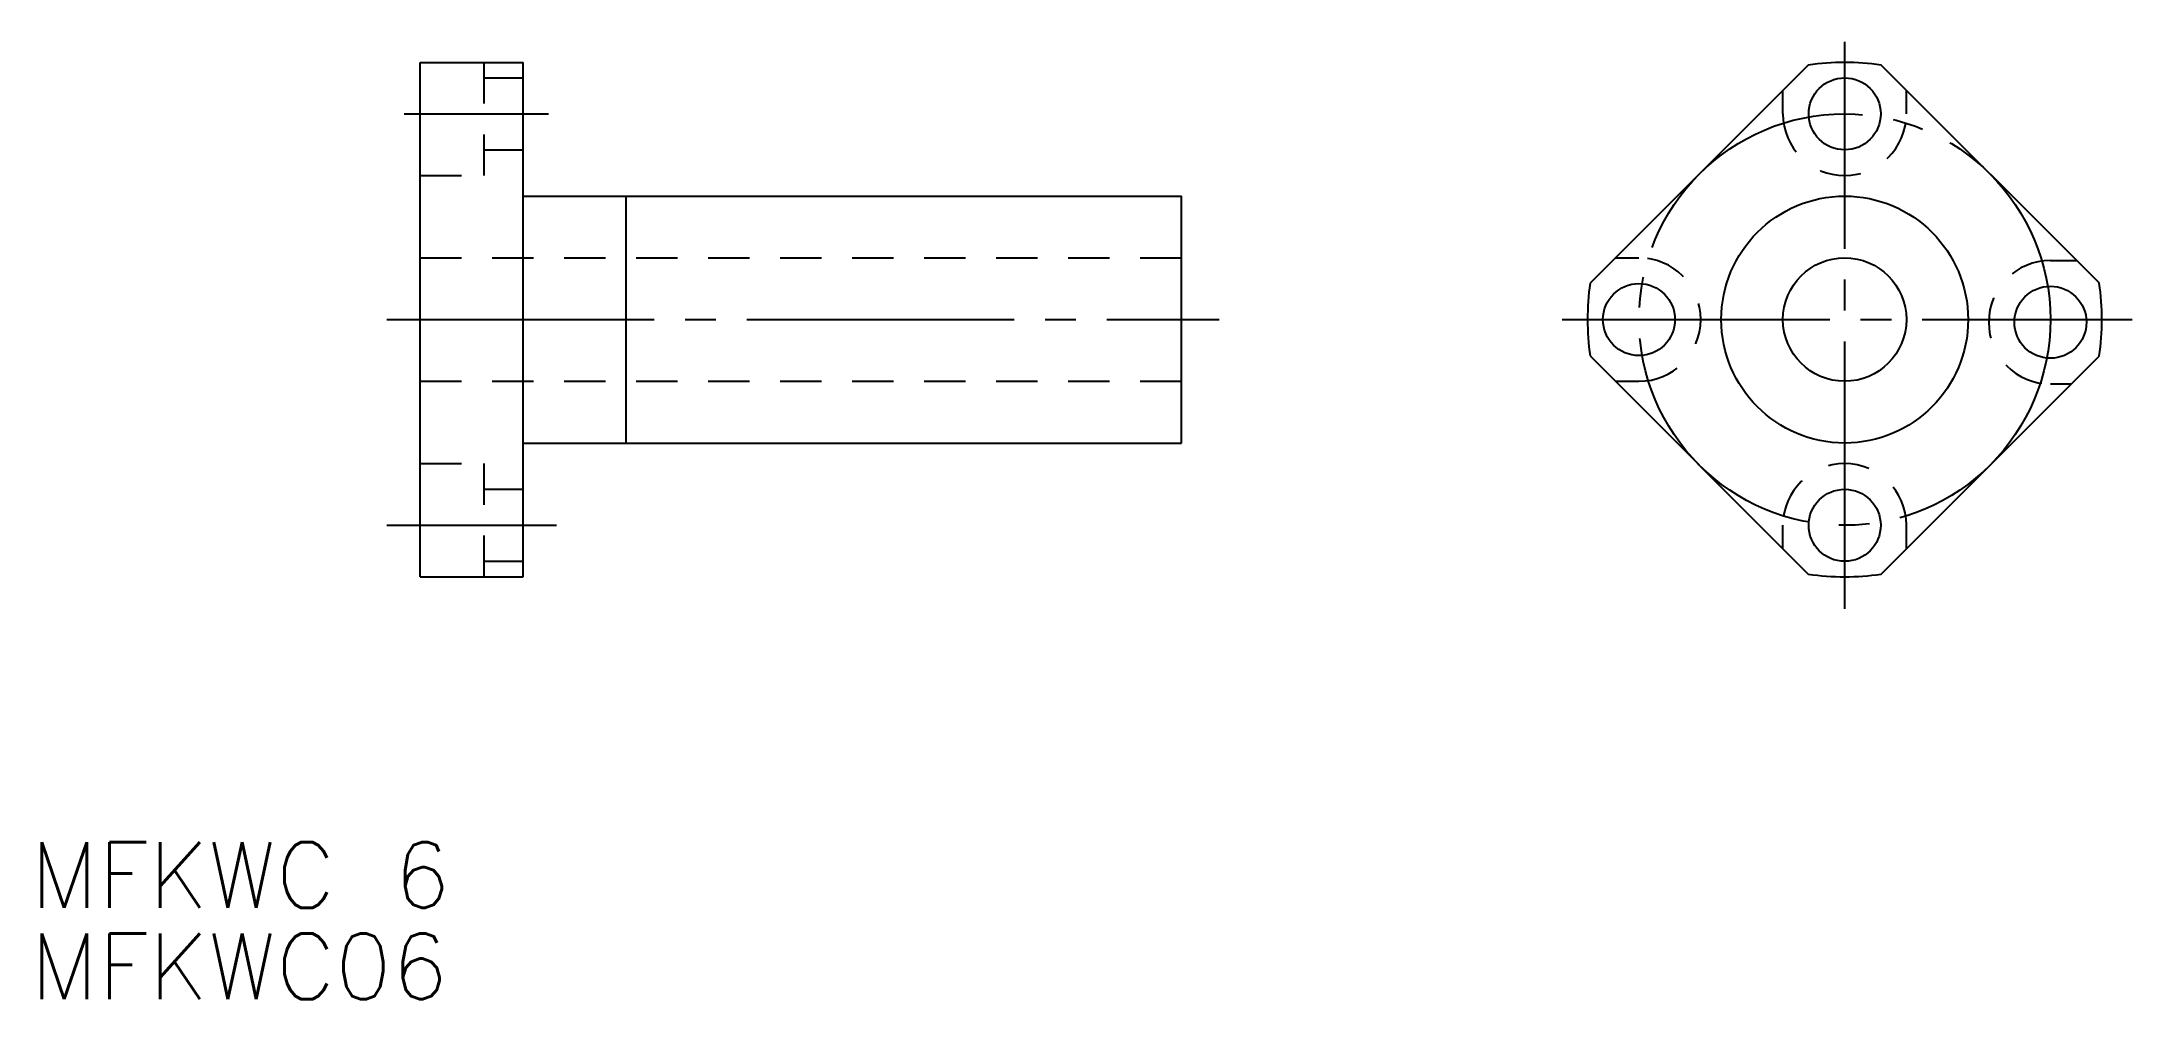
# Model space of a CAD drawing. Extents: x 80 to 182, y 139 to 185.
import ezdxf

# ---------------------------------------------------------------- set-up
doc = ezdxf.new("R2010")
doc.units = 0
doc.linetypes.add('CENTER', pattern=[17.5, 13, -1.5, 1.5, -1.5])
doc.linetypes.add('DASHED', pattern=[3.5, 2, -1.5])
doc.layers.get('0').update_dxf_attribs({"linetype": 'CONTINUOUS'})
doc.layers.add('CENTER', color=1, linetype='CENTER')
doc.styles.get("Standard").update_dxf_attribs({"font": 'txt.shx', "bigfont": '@extfont2.shx'})

msp = doc.modelspace()

# ---------------------------------------------------------------- linework, layer by layer
at = {"color": 7, "linetype": 'CONTINUOUS'}
for p, q in [((98.46, 159.24), (98.46, 184.24)), ((98.46, 184.24), (103.46, 184.24)), ((103.46, 177.74), (103.46, 184.24)), ((165.93, 184.11), (155.33, 173.51)), ((180.08, 173.51), (169.47, 184.11)), ((103.46, 177.74), (135.46, 177.74)), ((103.46, 165.74), (103.46, 177.74)), ((108.46, 165.74), (108.46, 177.74)), ((135.46, 165.74), (135.46, 177.74)), ((155.33, 169.97), (165.93, 159.36)), ((169.47, 159.36), (180.08, 169.97)), ((103.46, 165.74), (135.46, 165.74)), ((103.46, 159.24), (103.46, 165.74)), ((98.46, 159.24), (103.46, 159.24))]:
    msp.add_line(p, q, dxfattribs=at)
at = {"color": 3, "linetype": 'DASHED'}
for p, q in [((101.56, 178.74), (101.56, 184.24)), ((101.56, 183.49), (103.46, 183.49)), ((164.7, 181.74), (164.7, 182.88)), ((170.7, 181.74), (170.7, 182.88)), ((101.56, 179.99), (103.46, 179.99)), ((98.46, 178.74), (101.56, 178.74)), ((98.46, 174.74), (135.46, 174.74)), ((156.56, 174.74), (157.7, 174.74)), ((177.7, 174.61), (178.97, 174.61)), ((98.46, 168.74), (135.46, 168.74)), ((156.56, 168.74), (157.7, 168.74)), ((177.7, 168.61), (178.72, 168.61)), ((98.46, 164.74), (101.56, 164.74)), ((101.56, 159.24), (101.56, 164.74)), ((101.56, 163.49), (103.46, 163.49)), ((164.7, 160.6), (164.7, 161.74)), ((170.7, 160.6), (170.7, 161.74)), ((101.56, 159.99), (103.46, 159.99))]:
    msp.add_line(p, q, dxfattribs=at)
at = {"color": 7, "linetype": 'CONTINUOUS'}
for centre, radius in [((167.7, 181.74), 1.75), ((167.7, 171.74), 6), ((167.7, 171.74), 3), ((157.7, 171.74), 1.75), ((177.7, 171.61), 1.75), ((167.7, 161.74), 1.75)]:
    msp.add_circle(centre, radius, dxfattribs=at)
for start, end in [(81.8699, 98.1301), (171.8699, 188.1301), (351.8699, 8.1301), (261.8699, 278.1301)]:
    msp.add_arc((167.7, 171.74), 12.5, start, end, dxfattribs=at)
at = {"color": 3, "linetype": 'DASHED'}
for centre, start, end in [((167.7, 181.74), 180, 0), ((157.7, 171.74), 270, 90), ((177.7, 171.61), 90, 270), ((167.7, 161.74), 0, 180)]:
    msp.add_arc(centre, 3, start, end, dxfattribs=at)
at = {"layer": 'CENTER', "color": 1, "linetype": 'CENTER'}
for p, q in [((167.7, 157.68), (167.7, 185.24)), ((97.68, 181.74), (104.69, 181.74)), ((96.83, 171.74), (137.3, 171.74)), ((153.97, 171.74), (181.68, 171.74)), ((96.83, 161.74), (105.08, 161.74)), ((97.68, 161.74), (104.69, 161.74))]:
    msp.add_line(p, q, dxfattribs=at)
msp.add_circle((167.7, 171.74), 10, dxfattribs=at)

# ---------------------------------------------------------------- texts
at = {"color": 7, "linetype": 'CONTINUOUS'}
for s, p in [('MFKWC 6', (79.51, 143.14)), ('MFKWC06', (79.51, 138.7))]:
    msp.add_text(s, height=3.2, dxfattribs=at).set_placement(p)

doc.saveas('drawing.dxf')
